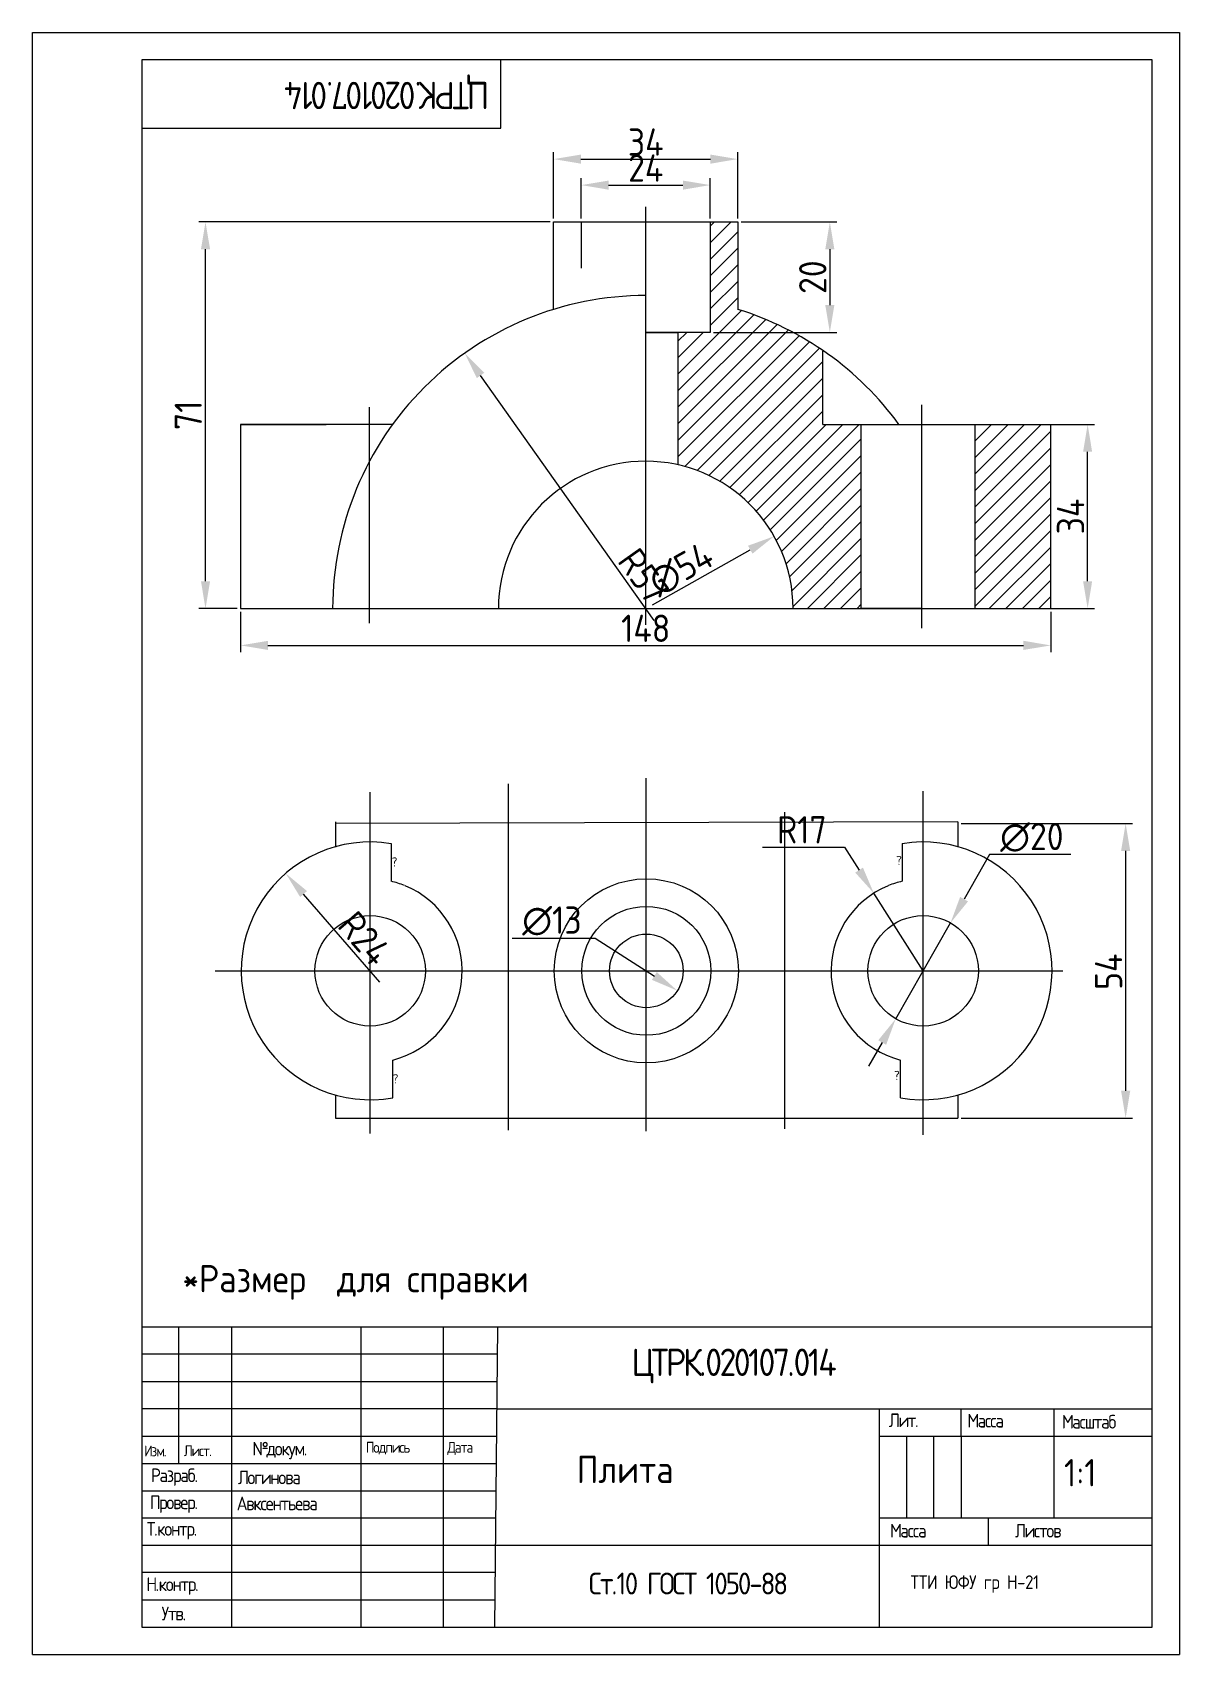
# Model space of a CAD drawing. Header units: millimetres. Extents: x 0 to 210, y 0 to 297.
import ezdxf

# ---------------------------------------------------------------- set-up
doc = ezdxf.new("R2010")
doc.units = ezdxf.units.MM
doc.layers.add('Контур', color=7, linetype='Continuous', lineweight=30)
doc.layers.add('Рамка', color=7, linetype='Continuous')
doc.layers.add('Текст', color=7, linetype='Continuous')
doc.styles.get("Standard").update_dxf_attribs({"font": 'isocteui.ttf'})
doc.dimstyles.new('ISO-25', dxfattribs={"dimtxt": 5, "dimasz": 5, "dimexe": 1.25, "dimexo": 0.625, "dimtad": 1, "dimtoh": 1, "dimdec": 0, "dimtxsty": 'Standard', "dimcen": 0, "dimadec": 0, "dimazin": 0, "dimtfac": 1, "dimtdec": 0, "dimtmove": 0, "dimatfit": 3, "dimfxl": 1, "dimarcsym": 0})
pattern_1 = [(45, (-12123.1058, -7332.9365), (-1.51357605, 1.51357605), [])]

# ---------------------------------------------------------------- blocks, each defined once
blk = doc.blocks.new('*D96')
at = {"color": 0, "linetype": 'ByBlock', "lineweight": -2, "transparency": 16777216}
for p, q in [((94.79, 262.3), (30.43, 262.3)), ((31.68, 196.52), (31.68, 257.3)), ((37.48, 191.52), (30.43, 191.52))]:
    blk.add_line(p, q, dxfattribs=at)
at = {"color": 0, "linetype": 'ByBlock', "transparency": 16777216}
for points in [[(30.85, 257.3), (32.52, 257.3), (31.68, 262.3)], [(30.85, 196.52), (32.52, 196.52), (31.68, 191.52)]]:
    blk.add_solid(points, dxfattribs=at)
at = {"layer": 'Defpoints', "color": 0, "linetype": 'ByBlock', "transparency": 16777216}
for p in [(31.68, 262.3), (95.41, 262.3), (38.11, 191.52)]:
    blk.add_point(p, dxfattribs=at)
at = {"color": 0, "linetype": 'ByBlock', "transparency": 16777216, "insert": (28.52, 226.91), "char_height": 5, "attachment_point": 5, "rotation": 90}
blk.add_mtext('71', dxfattribs=at)
blk = doc.blocks.new('*D97')
at = {"color": 0, "linetype": 'ByBlock', "lineweight": -2, "transparency": 16777216}
for p, q in [((129.75, 262.3), (147.23, 262.3)), ((145.98, 257.3), (145.98, 247.08)), ((124.69, 242.08), (147.23, 242.08))]:
    blk.add_line(p, q, dxfattribs=at)
at = {"color": 0, "linetype": 'ByBlock', "transparency": 16777216}
for points in [[(145.14, 257.3), (146.81, 257.3), (145.98, 262.3)], [(145.14, 247.08), (146.81, 247.08), (145.98, 242.08)]]:
    blk.add_solid(points, dxfattribs=at)
at = {"layer": 'Defpoints', "color": 0, "linetype": 'ByBlock', "transparency": 16777216}
for p in [(129.12, 262.3), (124.07, 242.08), (145.98, 242.08)]:
    blk.add_point(p, dxfattribs=at)
at = {"color": 0, "linetype": 'ByBlock', "transparency": 16777216, "insert": (142.85, 252.19), "char_height": 5, "attachment_point": 5, "rotation": 90}
blk.add_mtext('20', dxfattribs=at)
blk = doc.blocks.new('*D92')
at = {"color": 0, "linetype": 'ByBlock', "lineweight": -2, "transparency": 16777216}
for p, q in [((185.17, 225.22), (194.42, 225.22)), ((193.17, 196.52), (193.17, 220.22)), ((185.16, 191.52), (194.42, 191.52))]:
    blk.add_line(p, q, dxfattribs=at)
at = {"color": 0, "linetype": 'ByBlock', "transparency": 16777216}
for points in [[(192.34, 220.22), (194, 220.22), (193.17, 225.22)], [(192.34, 196.52), (194, 196.52), (193.17, 191.52)]]:
    blk.add_solid(points, dxfattribs=at)
at = {"layer": 'Defpoints', "color": 0, "linetype": 'ByBlock', "transparency": 16777216}
for p in [(184.55, 225.22), (193.17, 225.22), (184.53, 191.52)]:
    blk.add_point(p, dxfattribs=at)
at = {"color": 0, "linetype": 'ByBlock', "transparency": 16777216, "insert": (190.05, 208.37), "char_height": 5, "attachment_point": 5, "rotation": 90}
blk.add_mtext('34', dxfattribs=at)
blk = doc.blocks.new('*D98')
at = {"color": 0, "linetype": 'ByBlock', "lineweight": -2, "transparency": 16777216}
blk.add_line((113.51, 192.21), (131.41, 202.29), dxfattribs=at)
at = {"color": 0, "linetype": 'ByBlock', "transparency": 16777216}
blk.add_solid([(131, 203.02), (131.82, 201.57), (135.77, 204.75)], dxfattribs=at)
at = {"layer": 'Defpoints', "color": 0, "linetype": 'ByBlock', "transparency": 16777216}
for p in [(135.77, 204.75), (88.77, 178.29)]:
    blk.add_point(p, dxfattribs=at)
at = {"color": 0, "linetype": 'ByBlock', "transparency": 16777216, "insert": (118.75, 198.75), "char_height": 5, "attachment_point": 5, "rotation": 29.3802}
blk.add_mtext('∅54', dxfattribs=at)
blk = doc.blocks.new('*D99')
at = {"color": 0, "linetype": 'ByBlock', "lineweight": -2, "transparency": 16777216}
for p, q in [((38.11, 190.89), (38.11, 183.52)), ((186.43, 190.89), (186.43, 183.52)), ((43.11, 184.77), (181.43, 184.77))]:
    blk.add_line(p, q, dxfattribs=at)
at = {"color": 0, "linetype": 'ByBlock', "transparency": 16777216}
for points in [[(43.11, 185.61), (43.11, 183.94), (38.11, 184.77)], [(181.43, 185.61), (181.43, 183.94), (186.43, 184.77)]]:
    blk.add_solid(points, dxfattribs=at)
at = {"layer": 'Defpoints', "color": 0, "linetype": 'ByBlock', "transparency": 16777216}
for p in [(38.11, 191.52), (186.43, 191.52), (186.43, 184.77)]:
    blk.add_point(p, dxfattribs=at)
at = {"color": 0, "linetype": 'ByBlock', "transparency": 16777216, "insert": (112.27, 187.9), "char_height": 5, "attachment_point": 5}
blk.add_mtext('148', dxfattribs=at)
blk = doc.blocks.new('*D100')
at = {"color": 0, "linetype": 'ByBlock', "lineweight": -2, "transparency": 16777216}
blk.add_line((113.83, 189.31), (82.03, 234.19), dxfattribs=at)
at = {"color": 0, "linetype": 'ByBlock', "transparency": 16777216}
blk.add_solid([(82.71, 234.68), (81.35, 233.71), (79.14, 238.27)], dxfattribs=at)
at = {"layer": 'Defpoints', "color": 0, "linetype": 'ByBlock', "transparency": 16777216}
for p in [(79.14, 238.27), (112.27, 191.52)]:
    blk.add_point(p, dxfattribs=at)
at = {"color": 0, "linetype": 'ByBlock', "transparency": 16777216, "insert": (111.89, 197.51), "char_height": 5, "attachment_point": 5, "rotation": 305.3196}
blk.add_mtext('R57', dxfattribs=at)
blk = doc.blocks.new('*D101')
at = {"color": 0, "linetype": 'ByBlock', "lineweight": -2, "transparency": 16777216}
for p, q in [((95.41, 262.93), (95.41, 275.06)), ((100.41, 273.81), (124.12, 273.81)), ((129.12, 262.93), (129.12, 275.06))]:
    blk.add_line(p, q, dxfattribs=at)
at = {"color": 0, "linetype": 'ByBlock', "transparency": 16777216}
for points in [[(100.41, 274.64), (100.41, 272.97), (95.41, 273.81)], [(124.12, 274.64), (124.12, 272.97), (129.12, 273.81)]]:
    blk.add_solid(points, dxfattribs=at)
at = {"layer": 'Defpoints', "color": 0, "linetype": 'ByBlock', "transparency": 16777216}
for p in [(129.12, 273.81), (95.41, 262.3), (129.12, 262.3)]:
    blk.add_point(p, dxfattribs=at)
at = {"color": 0, "linetype": 'ByBlock', "transparency": 16777216, "insert": (112.27, 276.93), "char_height": 5, "attachment_point": 5}
blk.add_mtext('34', dxfattribs=at)
blk = doc.blocks.new('*D102')
at = {"color": 0, "linetype": 'ByBlock', "lineweight": -2, "transparency": 16777216}
for p, q in [((100.47, 262.93), (100.47, 270.3)), ((124.07, 262.93), (124.07, 270.3)), ((105.47, 269.05), (119.07, 269.05))]:
    blk.add_line(p, q, dxfattribs=at)
at = {"color": 0, "linetype": 'ByBlock', "transparency": 16777216}
for points in [[(105.47, 269.88), (105.47, 268.21), (100.47, 269.05)], [(119.07, 269.88), (119.07, 268.21), (124.07, 269.05)]]:
    blk.add_solid(points, dxfattribs=at)
at = {"layer": 'Defpoints', "color": 0, "linetype": 'ByBlock', "transparency": 16777216}
for p in [(124.07, 269.05), (100.47, 262.3), (124.07, 262.3)]:
    blk.add_point(p, dxfattribs=at)
at = {"color": 0, "linetype": 'ByBlock', "transparency": 16777216, "insert": (112.27, 272.17), "char_height": 5, "attachment_point": 5}
blk.add_mtext('24', dxfattribs=at)
blk = doc.blocks.new('*D103')
at = {"color": 0, "linetype": 'ByBlock', "lineweight": -2, "transparency": 16777216}
for p, q in [((133.66, 147.85), (148.65, 147.85)), ((148.65, 147.85), (151.33, 143.63)), ((163.06, 125.18), (154.02, 139.41))]:
    blk.add_line(p, q, dxfattribs=at)
at = {"color": 0, "linetype": 'ByBlock', "transparency": 16777216}
blk.add_solid([(152.04, 144.08), (150.63, 143.18), (154.02, 139.41)], dxfattribs=at)
at = {"layer": 'Defpoints', "color": 0, "linetype": 'ByBlock', "transparency": 16777216}
for p in [(154.02, 139.41), (163.06, 125.18)]:
    blk.add_point(p, dxfattribs=at)
at = {"color": 0, "linetype": 'ByBlock', "transparency": 16777216, "insert": (140.85, 151.01), "char_height": 5, "attachment_point": 5}
blk.add_mtext('R17', dxfattribs=at)
blk = doc.blocks.new('*D104')
at = {"color": 0, "linetype": 'ByBlock', "lineweight": -2, "transparency": 16777216}
for p, q in [((175.22, 146.49), (170.55, 138.31)), ((190.08, 146.49), (175.22, 146.49)), ((158.04, 116.4), (168.07, 133.96)), ((155.56, 112.06), (153.08, 107.72))]:
    blk.add_line(p, q, dxfattribs=at)
at = {"color": 0, "linetype": 'ByBlock', "transparency": 16777216}
for points in [[(169.83, 138.72), (171.27, 137.89), (168.07, 133.96)], [(154.84, 112.47), (156.29, 111.65), (158.04, 116.4)]]:
    blk.add_solid(points, dxfattribs=at)
at = {"layer": 'Defpoints', "color": 0, "linetype": 'ByBlock', "transparency": 16777216}
for p in [(168.07, 133.96), (158.04, 116.4)]:
    blk.add_point(p, dxfattribs=at)
at = {"color": 0, "linetype": 'ByBlock', "transparency": 16777216, "insert": (182.96, 149.62), "char_height": 5, "attachment_point": 5}
blk.add_mtext('∅20', dxfattribs=at)
blk = doc.blocks.new('*D93')
at = {"color": 0, "linetype": 'ByBlock', "lineweight": -2, "transparency": 16777216}
blk.add_line((63.62, 123.09), (49.64, 139.24), dxfattribs=at)
at = {"color": 0, "linetype": 'ByBlock', "transparency": 16777216}
blk.add_solid([(50.27, 139.79), (49.01, 138.7), (46.37, 143.02)], dxfattribs=at)
at = {"layer": 'Defpoints', "color": 0, "linetype": 'ByBlock', "transparency": 16777216}
for p in [(46.37, 143.02), (61.82, 125.18)]:
    blk.add_point(p, dxfattribs=at)
at = {"color": 0, "linetype": 'ByBlock', "transparency": 16777216, "insert": (60.82, 131.11), "char_height": 5, "attachment_point": 5, "rotation": 310.8812}
blk.add_mtext('R24', dxfattribs=at)
blk = doc.blocks.new('*D94')
at = {"color": 0, "linetype": 'ByBlock', "lineweight": -2, "transparency": 16777216}
for p, q in [((87.84, 131.19), (102.99, 131.19)), ((102.99, 131.19), (113.85, 124.24))]:
    blk.add_line(p, q, dxfattribs=at)
at = {"color": 0, "linetype": 'ByBlock', "transparency": 16777216}
blk.add_solid([(114.3, 124.95), (113.4, 123.54), (118.06, 121.55)], dxfattribs=at)
at = {"layer": 'Defpoints', "color": 0, "linetype": 'ByBlock', "transparency": 16777216}
for p in [(106.7, 128.82), (118.06, 121.55)]:
    blk.add_point(p, dxfattribs=at)
at = {"color": 0, "linetype": 'ByBlock', "transparency": 16777216, "insert": (95.1, 134.31), "char_height": 5, "attachment_point": 5}
blk.add_mtext('∅13', dxfattribs=at)
blk = doc.blocks.new('*D95')
at = {"color": 0, "linetype": 'ByBlock', "lineweight": -2, "transparency": 16777216}
for p, q in [((170.04, 152.15), (201.38, 152.15)), ((200.13, 147.15), (200.13, 103.22)), ((170.04, 98.22), (201.38, 98.22))]:
    blk.add_line(p, q, dxfattribs=at)
at = {"color": 0, "linetype": 'ByBlock', "transparency": 16777216}
for points in [[(199.3, 147.15), (200.97, 147.15), (200.13, 152.15)], [(199.3, 103.22), (200.97, 103.22), (200.13, 98.22)]]:
    blk.add_solid(points, dxfattribs=at)
at = {"layer": 'Defpoints', "color": 0, "linetype": 'ByBlock', "transparency": 16777216}
for p in [(169.42, 152.15), (169.42, 98.22), (200.13, 98.22)]:
    blk.add_point(p, dxfattribs=at)
at = {"color": 0, "linetype": 'ByBlock', "transparency": 16777216, "insert": (197.01, 125.02), "char_height": 5, "attachment_point": 5, "rotation": 90}
blk.add_mtext('54', dxfattribs=at)

msp = doc.modelspace()

# ---------------------------------------------------------------- hatches: boundary and pattern name
at = {"linetype": 'ByBlock'}
h = msp.add_hatch(dxfattribs=at)
h.set_pattern_fill('ANSI31', color=256, scale=0.674179)
h.set_pattern_definition(pattern_1)
h.paths.add_polyline_path([(151.74, 225.22), (144.7, 225.22), (144.7, 238.76, 0.075917), (129.12, 246.29), (129.12, 262.3), (124.07, 262.3), (124.07, 242.08), (118.17, 242.08), (118.17, 217.83, -0.351), (139.24, 191.52), (151.74, 191.52)])
h = msp.add_hatch(dxfattribs=at)
h.set_pattern_fill('ANSI31', color=256, scale=0.674179)
h.set_pattern_definition(pattern_1)
h.paths.add_polyline_path([(186.43, 225.22), (172.52, 225.22), (172.52, 191.52), (186.43, 191.52)])

# ---------------------------------------------------------------- linework, layer by layer
for p, q in [((0, 0), (0, 297)), ((0, 297), (210, 297)), ((210, 297), (210, 0)), ((112.27, 188.56), (112.27, 265.07)), ((162.83, 187.93), (162.83, 228.79)), ((61.71, 188.85), (61.71, 228.4)), ((85.3, 191.52), (139.24, 191.52)), ((112.38, 95.84), (112.38, 160.49)), ((61.82, 95.39), (61.82, 157.89)), ((87.1, 159.42), (87.1, 95.99)), ((163.06, 95.16), (163.06, 158.09)), ((137.66, 154.23), (137.66, 96.25)), ((33.46, 125.18), (188.65, 125.18))]:
    msp.add_line(p, q)
for p, q in [((95.41, 246.3), (95.41, 262.3)), ((95.41, 262.3), (129.12, 262.3)), ((95.41, 262.3), (100.47, 262.3)), ((112.27, 262.3), (124.07, 262.3)), ((124.07, 262.3), (124.07, 242.08)), ((129.12, 262.3), (129.12, 246.28)), ((124.07, 242.08), (112.27, 242.08)), ((112.27, 242.08), (118.17, 242.08)), ((118.17, 242.08), (118.17, 217.83)), ((144.7, 225.22), (144.7, 238.65)), ((65.93, 225.22), (38.11, 225.22)), ((38.11, 225.22), (38.11, 191.52)), ((38.11, 225.22), (53.8, 225.22)), ((144.7, 225.22), (186.43, 225.22)), ((151.74, 191.52), (151.74, 225.18)), ((158.61, 225.22), (158.61, 225.22)), ((172.52, 225.22), (172.52, 191.52)), ((186.43, 191.52), (186.43, 225.22)), ((38.08, 191.52), (61.71, 191.52)), ((61.71, 191.52), (85.3, 191.52)), ((139.24, 191.52), (162.83, 191.52)), ((162.83, 191.52), (151.74, 191.52)), ((162.83, 191.52), (186.41, 191.52)), ((169.42, 152.47), (55.45, 152.15)), ((55.45, 152.47), (55.45, 147.84)), ((55.45, 152.15), (55.45, 152.15)), ((169.42, 152.47), (169.42, 147.84)), ((169.42, 152.15), (169.42, 152.15)), ((65.65, 148.47), (65.65, 141.6)), ((159.22, 148.47), (159.22, 141.6)), ((61.82, 125.18), (61.82, 125.18)), ((163.06, 125.18), (163.06, 125.18)), ((65.97, 101.96), (65.97, 108.85)), ((158.9, 101.96), (158.9, 108.85)), ((55.45, 102.46), (55.45, 98.22)), ((169.42, 102.46), (169.42, 98.22)), ((55.45, 98.22), (169.42, 98.22))]:
    msp.add_line(p, q, dxfattribs=at)
at = {"color": 250, "linetype": 'ByBlock', "true_color": 0x1e1e1e}
msp.add_line((100.47, 262.3), (100.47, 253.87), dxfattribs=at)
at = {"linetype": 'ByBlock'}
for centre, radius in [((112.38, 125.18), 16.85), ((112.38, 125.18), 11.8), ((61.82, 125.18), 10.11), ((163.06, 125.18), 10.11), ((112.38, 125.18), 6.74)]:
    msp.add_circle(centre, radius, dxfattribs=at)
for centre, radius, start, end in [((112.27, 191.52), 57.31, 89.9698, 179.9811), ((112.27, 191.52), 57.31, 36.0319, 72.9055), ((112.27, 191.52), 26.97, 0, 179.9558), ((61.82, 125.18), 23.6, 80.6484, 280.1506), ((163.06, 125.18), 23.6, 259.8494, 99.3516), ((61.82, 125.18), 16.85, 67.9859, 76.8506), ((61.82, 125.18), 16.85, 284.2841, 67.73), ((163.06, 125.18), 16.85, 112.27, 255.7159), ((163.06, 125.18), 16.85, 103.1494, 112.0141)]:
    msp.add_arc(centre, radius, start, end, dxfattribs=at)
at = {"layer": 'Рамка'}
for p, q in [((85.75, 279.48), (85.75, 292)), ((20, 279.48), (85.75, 279.48)), ((26.74, 60), (26.74, 35)), ((36.44, 60), (36.44, 5)), ((60.16, 5), (60.16, 60)), ((75.16, 60), (75.16, 5)), ((85.16, 60), (84.61, 5)), ((85.11, 55), (20, 55)), ((20, 50), (85.06, 50)), ((85.01, 45), (20, 45)), ((85.01, 45), (205, 45)), ((155, 45), (155, 40)), ((170, 40), (170, 45)), ((187, 45), (187, 40)), ((20, 40), (84.96, 40)), ((155, 40), (205, 40)), ((155, 40), (155, 5)), ((160, 40), (160, 25)), ((165, 25), (165, 40)), ((170, 40), (170, 25)), ((187, 40), (187, 25)), ((20, 35), (84.91, 35)), ((20, 30), (84.86, 30)), ((84.86, 25), (20, 25)), ((205, 25), (155, 25)), ((175, 20), (175, 25)), ((20, 20), (84.76, 20)), ((84.76, 20), (205, 20)), ((84.71, 15), (20, 15)), ((20, 10), (84.66, 10)), ((0, 0), (210, 0))]:
    msp.add_line(p, q, dxfattribs=at)
at = {"layer": 'Рамка', "lineweight": -3}
msp.add_line((20, 60), (205, 60), dxfattribs=at)
msp.add_lwpolyline([(20, 5), (205, 5), (205, 292), (20, 292)], close=True, dxfattribs=at)

# ---------------------------------------------------------------- texts
at = {"linetype": 'ByBlock', "char_height": 1.69, "attachment_point": 1}
for insert in [(65.77, 145.97), (158.12, 146.24), (65.97, 106.26), (157.73, 106.88)]:
    msp.add_mtext_dynamic_manual_height_columns('?', width=3.2425, gutter_width=8.43, heights=[0], dxfattribs=dict(at, insert=insert))
at = {"layer": 'Контур', "attachment_point": 1}
for s, width, insert, char_height in [('\\pxi-3,l4,t4;*Размер  для справки', 170.4664, (22.44, 71.32), 5), ('{\\T0.75;Утв.}', 16.4434, (23.65, 8.75), 2.5)]:
    msp.add_mtext_dynamic_manual_height_columns(s, width=width, gutter_width=25, heights=[0], dxfattribs=dict(at, insert=insert, char_height=char_height))
at = {"layer": 'Рамка', "insert": (83.6, 282.96), "char_height": 5, "attachment_point": 1, "rotation": 180}
msp.add_mtext_dynamic_manual_height_columns('{\\T0.75;ЦТРК.020107.014}', width=65.7541, gutter_width=25, heights=[0], dxfattribs=at)
at = {"layer": 'Текст'}
for s, width, heights, insert, char_height, attachment_point in [('\\pxqc;{\\T0.75;\\PЦТРК.020107.014}', 119.8413, [0], (68.29, 57), 5, 4), ('{\\T0.8;Лит.}', 15, [0], (156.78, 44.14), 2.5, 1), ('{\\T0.8;Масса}', 17, [0], (171.15, 44.07), 2.5, 1), ('{\\T0.8;Масштаб}', 18, [0], (188.46, 43.88), 2.5, 1), ('{\\T0.75;№докум.}', 9.7033, [0], (40.26, 38.95), 2.5, 1), ('{\\T0.75;Подпись}', 15, [0], (61.05, 38.95), 2, 1), ('{\\T0.75;Дата}', 9.7499, [0], (75.93, 38.95), 2, 1), ('{\\T0.75;Изм.}', 6.7401, [0], (20.44, 38.27), 2, 1), ('{\\T0.75;Лист.}', 9.7033, [0], (27.72, 38.32), 2, 1), ('Плита', 55.3673, [16.4], (99.63, 36.4), 5, 1), ('1:1', 18, [0], (188.85, 35.79), 5, 1), ('{\\T0.75;Разраб.}', 16.4434, [0], (21.68, 34.07), 2.5, 1), ('{\\T0.75;Логинова}', 23.7153, [0], (37.62, 33.69), 2.5, 1), ('{\\T0.75;Провер.}', 16.4434, [0], (21.49, 29.12), 2.5, 1), ('{\\T0.75;Авксентьева}', 23.7153, [0], (37.38, 28.92), 2.5, 1), ('{\\T0.75;Т.контр.}', 16.4434, [0], (20.92, 24.26), 2.5, 1), ('{\\T0.75;Масса}', 20, [0], (156.99, 23.93), 2.5, 1), ('{\\T0.75;Листов}', 30, [0], (179.87, 23.93), 2.5, 1), ('{\\T0.85;Ст.10 ГОСТ 1050-88}', 70.2414, [15], (119.88, 15), 4, 2), ('{\\T0.75;Н.контр.}', 16.4434, [0], (20.85, 14.13), 2.5, 1), ('{\\T0.95;ТТИ ЮФУ гр Н-21}', 50, [0], (160.73, 14.51), 2.5, 1)]:
    msp.add_mtext_dynamic_manual_height_columns(s, width=width, gutter_width=25, heights=heights, dxfattribs=dict(at, insert=insert, char_height=char_height, attachment_point=attachment_point))

# ---------------------------------------------------------------- dimensions: what is measured, and where the dimension line sits
at = {"linetype": 'ByBlock'}
for base, p1, p2, picture, middle in [((129.12, 273.81), (95.41, 262.3), (129.12, 262.3), '*D101', (112.27, 276.93)), ((186.43, 184.77), (38.11, 191.52), (186.43, 191.52), '*D99', (112.27, 187.9))]:
    dim = msp.add_linear_dim(base=base, p1=p1, p2=p2, dimstyle='ISO-25', dxfattribs=at)
    dim.commit()
    dim.dimension.update_dxf_attribs({"geometry": picture, "text_midpoint": middle})
dim = msp.add_linear_dim(base=(124.07, 269.05), p1=(100.47, 262.3), p2=(124.07, 262.3), dimstyle='ISO-25', dxfattribs=at)
dim.commit()
dim.dimension.update_dxf_attribs({"geometry": '*D102', "text_midpoint": (112.27, 269.05), "dimtype": 160})
for base, p1, p2, picture, middle in [((31.68, 262.3), (38.11, 191.52), (95.41, 262.3), '*D96', (28.52, 226.91)), ((145.98, 242.08), (129.12, 262.3), (124.07, 242.08), '*D97', (142.85, 252.19)), ((193.17, 225.22), (184.53, 191.52), (184.55, 225.22), '*D92', (190.05, 208.37))]:
    dim = msp.add_linear_dim(base=base, p1=p1, p2=p2, angle=90, dimstyle='ISO-25', dxfattribs=at)
    dim.commit()
    dim.dimension.update_dxf_attribs({"geometry": picture, "text_midpoint": middle})
for center, mpoint, picture, middle in [((112.27, 191.52), (79.14, 238.27), '*D100', (109.32, 195.68)), ((61.82, 125.18), (46.37, 143.02), '*D93', (58.46, 129.06))]:
    dim = msp.add_radius_dim(center=center, mpoint=mpoint, dimstyle='ISO-25', dxfattribs=at)
    dim.commit()
    dim.dimension.update_dxf_attribs({"geometry": picture, "text_midpoint": middle, "dimtype": 164})
for p1, p2, picture, middle in [((88.77, 178.29), (135.77, 204.75), '*D98', (120.28, 196.03)), ((158.04, 116.4), (168.07, 133.96), '*D104', (182.96, 146.49)), ((106.7, 128.82), (118.06, 121.55), '*D94', (95.1, 131.19))]:
    dim = msp.add_diameter_dim_2p(p1=p1, p2=p2, dimstyle='ISO-25', dxfattribs=at)
    dim.commit()
    dim.dimension.update_dxf_attribs({"geometry": picture, "text_midpoint": middle, "dimtype": 163})
dim = msp.add_radius_dim(center=(163.06, 125.18), mpoint=(154.02, 139.41), dimstyle='ISO-25', dxfattribs=at)
dim.commit()
dim.dimension.update_dxf_attribs({"geometry": '*D103', "text_midpoint": (140.85, 151.01)})
dim = msp.add_linear_dim(base=(200.13, 98.22), p1=(169.42, 152.15), p2=(169.42, 98.22), angle=90, dimstyle='ISO-25', dxfattribs=at)
dim.commit()
dim.dimension.update_dxf_attribs({"geometry": '*D95', "text_midpoint": (200.13, 125.02), "dimtype": 160})

doc.saveas('drawing.dxf')
